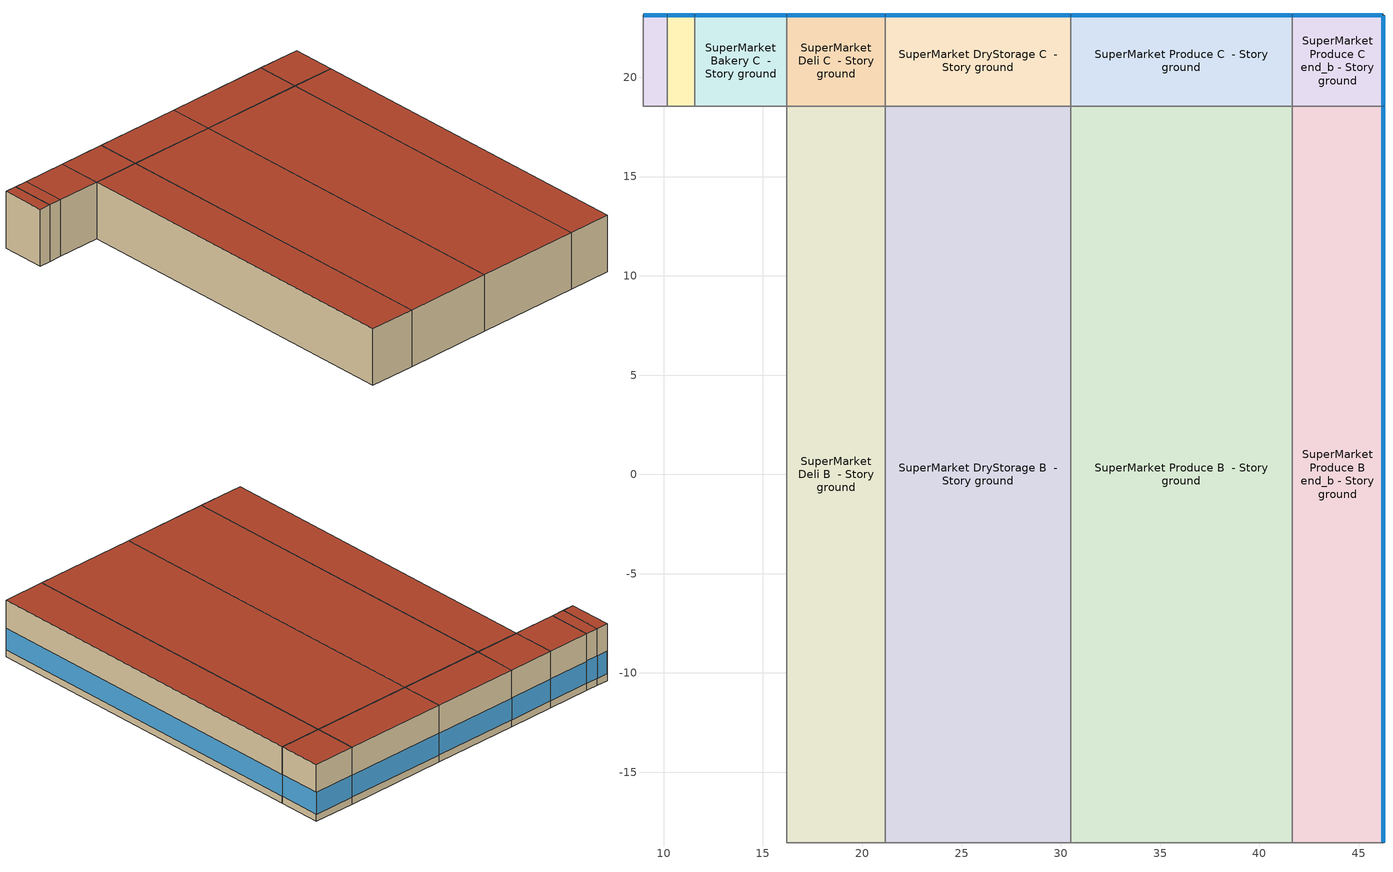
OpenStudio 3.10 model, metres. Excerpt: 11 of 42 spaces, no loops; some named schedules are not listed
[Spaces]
SuperMarket Elec/MechRoom C  - Story ground
 floor ground (Foundation F 1.26W/m*K Perim 1.23m Area 5.62m2): 8.96,18.54 8.96,23.11 10.19,23.11 10.19,18.54 z0
 wall outside (SuperMarket Elec/MechRoom C  - Story ground Wall 2 c tbd): 10.19,23.11 8.96,23.11 z0:6.1
 wall to SuperMarket Corridor C  - Story ground: 8.96,23.11 8.96,18.54 z0:6.1
 wall to SuperMarket Restroom C  - Story ground: 10.19,18.54 10.19,23.11 z0:6.1
 wall to SuperMarket Elec/MechRoom B  - Story ground: 8.96,18.54 10.19,18.54 z0:6.1
 window (Window U-0.91 SHGC 0.53): 10.16,23.11 8.98,23.11 z0.76:3.18
 roof outside (SuperMarket Elec/MechRoom C  - Story ground RoofCeiling 1 c tbd): 10.19,18.54 10.19,23.11 8.96,23.11 8.96,18.54 z6.1
SuperMarket Restroom C  - Story ground
 floor ground (Foundation F 1.26W/m*K Perim 1.39m Area 6.34m2): 10.19,18.54 10.19,23.11 11.57,23.11 11.57,18.54 z0
 wall outside (SuperMarket Restroom C  - Story ground Wall 2 c tbd): 11.57,23.11 10.19,23.11 z0:6.1
 wall to SuperMarket Bakery C  - Story ground: 11.57,18.54 11.57,23.11 z0:6.1
 wall to SuperMarket Restroom B  - Story ground: 10.19,18.54 11.57,18.54 z0:6.1
 window (Window U-0.91 SHGC 0.53): 11.55,23.11 10.21,23.11 z0.76:3.17
 roof outside (SuperMarket Restroom C  - Story ground RoofCeiling 1 c tbd): 11.57,18.54 11.57,23.11 10.19,23.11 10.19,18.54 z6.1
SuperMarket Bakery C  - Story ground
 floor ground (Foundation F 1.26W/m*K Perim 4.62m Area 21.13m2): 11.57,18.54 11.57,23.11 16.2,23.11 16.2,18.54 z0
 wall outside (SuperMarket Bakery C  - Story ground Wall 2 c tbd): 16.2,23.11 11.57,23.11 z0:6.1
 wall to SuperMarket Deli C  - Story ground: 16.2,18.54 16.2,23.11 z0:6.1
 wall to SuperMarket Bakery B  - Story ground: 11.57,18.54 16.2,18.54 z0:6.1
 window (Window U-0.91 SHGC 0.53): 16.17,23.11 11.6,23.11 z0.76:3.1
 roof outside (SuperMarket Bakery C  - Story ground RoofCeiling 1 c tbd): 16.2,18.54 16.2,23.11 11.57,23.11 11.57,18.54 z6.1
SuperMarket Deli B  - Story ground
 floor ground (Foundation F 1.26W/m*K Perim 0.0m Area 184.09m2): 16.2,-18.54 16.2,18.54 21.16,18.54 21.16,-18.54 z0
 wall to SuperMarket Bakery B  - Story ground: 16.2,18.54 16.2,-18.54 z0:6.1
 wall to SuperMarket Deli C  - Story ground: 21.16,18.54 16.2,18.54 z0:6.1
 wall to SuperMarket DryStorage B  - Story ground: 21.16,-18.54 21.16,18.54 z0:6.1
 wall to SuperMarket Deli A  - Story ground: 16.2,-18.54 21.16,-18.54 z0:6.1
 roof outside: 21.16,-18.54 21.16,18.54 16.2,18.54 16.2,-18.54 z6.1
SuperMarket Deli C  - Story ground
 floor ground (Foundation F 1.26W/m*K Perim 4.96m Area 22.7m2): 16.2,18.54 16.2,23.11 21.16,23.11 21.16,18.54 z0
 wall outside (SuperMarket Deli C  - Story ground Wall 2 c tbd): 21.16,23.11 16.2,23.11 z0:6.1
 wall to SuperMarket DryStorage C  - Story ground: 21.16,18.54 21.16,23.11 z0:6.1
 window (Window U-0.91 SHGC 0.53): 21.14,23.11 16.22,23.11 z0.76:3.1
 roof outside (SuperMarket Deli C  - Story ground RoofCeiling 1 c tbd): 21.16,18.54 21.16,23.11 16.2,23.11 16.2,18.54 z6.1
SuperMarket DryStorage B  - Story ground
 floor ground (Foundation F 1.26W/m*K Perim 0.0m Area 346.25m2): 21.16,-18.54 21.16,18.54 30.5,18.54 30.5,-18.54 z0
 wall to SuperMarket DryStorage C  - Story ground: 30.5,18.54 21.16,18.54 z0:6.1
 wall to SuperMarket Produce B  - Story ground: 30.5,-18.54 30.5,18.54 z0:6.1
 wall to SuperMarket DryStorage A  - Story ground: 21.16,-18.54 30.5,-18.54 z0:6.1
 roof outside: 30.5,-18.54 30.5,18.54 21.16,18.54 21.16,-18.54 z6.1
SuperMarket DryStorage C  - Story ground
 floor ground (Foundation F 1.26W/m*K Perim 9.34m Area 42.69m2): 21.16,18.54 21.16,23.11 30.5,23.11 30.5,18.54 z0
 wall outside (SuperMarket DryStorage C  - Story ground Wall 2 c tbd): 30.5,23.11 21.16,23.11 z0:6.1
 wall to SuperMarket Produce C  - Story ground: 30.5,18.54 30.5,23.11 z0:6.1
 window (Window U-0.91 SHGC 0.53): 30.47,23.11 21.19,23.11 z0.76:3.09
 roof outside (SuperMarket DryStorage C  - Story ground RoofCeiling 1 c tbd): 30.5,18.54 30.5,23.11 21.16,23.11 21.16,18.54 z6.1
SuperMarket Produce B  - Story ground
 floor ground (Foundation F 1.26W/m*K Perim 0.0m Area 413.6m2): 30.5,-18.54 30.5,18.54 41.65,18.54 41.65,-18.54 z0
 wall to SuperMarket Produce C  - Story ground: 41.65,18.54 30.5,18.54 z0:6.1
 wall to SuperMarket Produce B end_b - Story ground: 41.65,-18.54 41.65,18.54 z0:6.1
 wall to SuperMarket Produce A  - Story ground: 30.5,-18.54 41.65,-18.54 z0:6.1
 roof outside: 41.65,-18.54 41.65,18.54 30.5,18.54 30.5,-18.54 z6.1
SuperMarket Produce C  - Story ground
 floor ground (Foundation F 1.26W/m*K Perim 11.15m Area 51.0m2): 30.5,18.54 30.5,23.11 41.65,23.11 41.65,18.54 z0
 wall outside (SuperMarket Produce C  - Story ground Wall 2 c tbd): 41.65,23.11 30.5,23.11 z0:6.1
 wall to SuperMarket Produce C end_b - Story ground: 41.65,18.54 41.65,23.11 z0:6.1
 window (Window U-0.91 SHGC 0.53): 41.63,23.11 30.52,23.11 z0.76:3.09
 roof outside (SuperMarket Produce C  - Story ground RoofCeiling 1 c tbd): 41.65,18.54 41.65,23.11 30.5,23.11 30.5,18.54 z6.1
SuperMarket Produce B end_b - Story ground
 floor ground (Foundation F 1.26W/m*K Perim 37.08m Area 169.54m2): 41.65,-18.54 41.65,18.54 46.23,18.54 46.23,-18.54 z0
 wall outside (SuperMarket Produce B end_b - Story ground Wall 4 c tbd): 46.23,-18.54 46.23,18.54 z0:6.1
 wall to SuperMarket Produce C end_b - Story ground: 46.23,18.54 41.65,18.54 z0:6.1
 wall to SuperMarket Produce A end_b - Story ground: 41.65,-18.54 46.23,-18.54 z0:6.1
 window (Window U-0.91 SHGC 0.53): 46.23,-18.52 46.23,18.52 z0.76:3.08
 roof outside (SuperMarket Produce B end_b - Story ground RoofCeiling 1 c tbd): 46.23,-18.54 46.23,18.54 41.65,18.54 41.65,-18.54 z6.1
SuperMarket Produce C end_b - Story ground
 floor ground (Foundation F 1.26W/m*K Perim 9.14m Area 20.9m2): 41.65,18.54 41.65,23.11 46.23,23.11 46.23,18.54 z0
 wall outside (SuperMarket Produce C end_b - Story ground Wall 2 c tbd): 46.23,23.11 41.65,23.11 z0:6.1
 wall outside (SuperMarket Produce C end_b - Story ground Wall 4 c tbd): 46.23,18.54 46.23,23.11 z0:6.1
 window (Window U-0.91 SHGC 0.53): 46.2,23.11 41.68,23.11 / 46.23,18.57 46.23,23.09 z0.76:3.1
 roof outside (SuperMarket Produce C end_b - Story ground RoofCeiling 1 c tbd): 46.23,18.54 46.23,23.11 41.65,23.11 41.65,18.54 z6.1
[Building]
ComStock DOE Ref Pre-1980|SuperMarket: North Axis {deg}=45; Default Construction Set=ComStock DOE Ref Pre-1980 - SpMarket - ASHRAE 169-2013-6A; Default Schedule Set=Building Default Schedule Set; Standards Building Type=SuperMarket
[Site]
Binghamton Broome C_NY_USA: Latitude {deg}=42.21; Longitude {deg}=-75.98; Time Zone {hr}=-5; Elevation {m}=499
[Site:WaterMainsTemperature]
Calculation Method=Correlation; Annual Average Outdoor Air Temperature {C}=8.00583; Maximum Difference In Monthly Average Outdoor Air Temperatures {deltaC}=26.96
[SizingPeriod:DesignDay] Barometric Pressure {Pa}=95472; Rain Indicator=No; Snow Indicator=No; Day of Month=21; Daylight Saving Time Indicator=No; Humidity Condition Type=Wetbulb; Dry-Bulb Temperature Range Modifier Type=DefaultMultipliers
Name | Maximum Dry-Bulb Temperature {C} | Daily Dry-Bulb Temperature Range {deltaC} | Wind Speed {m/s} | Wind Direction {deg} | Month | Day Type | Wetbulb or DewPoint at Maximum Dry-Bulb {C} | Solar Model Indicator | ASHRAE Clear Sky Optical Depth for Beam Irradiance | ASHRAE Clear Sky Optical Depth for Diffuse Irradiance | Sky Clearness
Binghamton Broome C Ann Clg .4% Condns DB=>MWB 1 | 29.7 | 9.5 | 4.5 | 240 | 7 | SummerDesignDay | 21.1 | ASHRAETau | 0.416 | 2.168
Binghamton Broome C Ann Clg .4% Condns WB=>MDB 1 | 27.1 | 9.5 | 4.5 | 240 | 7 | SummerDesignDay | 22.6 | ASHRAETau | 0.416 | 2.168
Binghamton Broome C Ann Htg 99.6% Condns DB 1 | -17.9 | 0 | 4.4 | 330 | 1 | WinterDesignDay | -17.9 | ASHRAEClearSky |  |  | 0
Binghamton Broome C August .4% Condns DB=>MCWB 1 | 31.4 | 9.4 | 4.5 | 240 | 8 | SummerDesignDay | 21.7 | ASHRAETau | 0.403 | 2.234
[ClimateZones]
Climate Zone Institution Name 1=ASHRAE; Climate Zone Document Name 1=ANSI/ASHRAE Standard 169; Climate Zone Document Year 1=2006; Climate Zone Value 1=ASHRAE 169-2013-6A
[Site:GroundTemperature:FCfactorMethod]
January Ground Temperature {C}=8.84; February Ground Temperature {C}=0.44; March Ground Temperature {C}=-1.2; April Ground Temperature {C}=-5.8; May Ground Temperature {C}=-0.7; June Ground Temperature {C}=-1.89; July Ground Temperature {C}=3.43; August Ground Temperature {C}=16.25; September Ground Temperature {C}=17.81; October Ground Temperature {C}=21.16; November Ground Temperature {C}=20.73; December Ground Temperature {C}=17
[Construction:FfactorGroundFloor] F-Factor {W/m-K}=1.26344
Name | Area {m2} | PerimeterExposed {m}
Foundation F 1.26W/m*K Perim 9.14m Area 20.9m2 | 20.9032 | 9.144
Foundation F 1.26W/m*K Perim 37.08m Area 169.54m2 | 169.535 | 37.0812
Foundation F 1.26W/m*K Perim 11.15m Area 51.0m2 | 50.9952 | 11.1538
Foundation F 1.26W/m*K Perim 9.34m Area 42.69m2 | 42.691 | 9.33749
Foundation F 1.26W/m*K Perim 0.0m Area 184.09m2 | 184.093 | 0
Foundation F 1.26W/m*K Perim 4.96m Area 22.7m2 | 22.6981 | 4.96459
Foundation F 1.26W/m*K Perim 4.62m Area 21.13m2 | 21.1342 | 4.62252
Foundation F 1.26W/m*K Perim 1.39m Area 6.34m2 | 6.34025 | 1.38676
Foundation F 1.26W/m*K Perim 0.0m Area 413.6m2 | 413.597 | 0
Foundation F 1.26W/m*K Perim 0.0m Area 346.25m2 | 346.245 | 0
Foundation F 1.26W/m*K Perim 1.23m Area 5.62m2 | 5.62169 | 1.22959
[DefaultConstructionSet]
ComStock DOE Ref Pre-1980 - SpMarket - ASHRAE 169-2013-6A: Default Exterior Surface Constructions=Default Surface Constructions 1; Default Interior Surface Constructions=Default Surface Constructions 2; Default Ground Contact Surface Constructions=Default Surface Constructions 3; Default Exterior SubSurface Constructions=Default Sub Surface Constructions 1; Default Interior SubSurface Constructions=Default Sub Surface Constructions 2; Interior Partition Construction=Typical Interior Partition
[DefaultSurfaceConstructions]
Name | Floor Construction | Wall Construction | Roof Ceiling Construction
Default Surface Constructions 1 | Typical Insulated Exterior Mass Floor | Typical Insulated Steel Framed Exterior Wall R-6.9 | Typical IEAD Roof R-16.67
Default Surface Constructions 2 | Typical Interior Floor | Typical Interior Wall | Typical Interior Ceiling
Default Surface Constructions 3 | Typical Insulated Carpeted 6in Slab Floor | Typical Insulated Basement Mass Wall
[Construction]
Typical Insulated Exterior Mass Floor: 4 in. Normalweight Concrete Floor, Typical Carpet Pad
Typical IEAD Roof R-16.67: Roof Membrane, Typical Insulation R-15.55, Metal Roof Surface
Typical Interior Floor: 100mm Normalweight concrete floor, CP02 CARPET PAD
Typical Interior Wall: G01 13mm gypsum board, G01 13mm gypsum board
Typical Interior Ceiling: CP02 CARPET PAD, 100mm Normalweight concrete floor
Typical Insulated Carpeted 6in Slab Floor: 6 in. Normalweight Concrete Floor, Typical Carpet Pad
Typical Insulated Basement Mass Wall: 8 in. Concrete Block Basement Wall
U 0.62 SHGC 0.41 Simple Glazing: U 0.62 SHGC 0.41 Simple Glazing
Typical Insulated Metal Door: F08 Metal surface, Typical Insulation R-4.72
U 0.88 SHGC 0.16 Sgl Ref-A-L Clr 6mm: REF A CLEAR LO 6MM
Typical Overhead Door: Typical Insulation R-4.72
Typical Interior Window: Clear 3mm
Typical Interior Door; Typical Interior Partition: G05 25mm wood
Typical Insulated Steel Framed Exterior Wall R-6.9: 25mm Stucco, 5/8 in. Gypsum Board, Typical Insulation R-4.72, 5/8 in. Gypsum Board
InteriorFurnishings: Std Wood 6inch
Window U-0.91 SHGC 0.53: Simple Glazing Single - No LowE - Tinted/Reflective - Wood
SuperMarket Bakery C  - Story ground RoofCeiling 1 c tbd: Roof Membrane, SuperMarket Bakery C  - Story ground RoofCeiling 1 m tbd, Metal Roof Surface
SuperMarket Bakery C  - Story ground Wall 2 c tbd: 25mm Stucco, 5/8 in. Gypsum Board, SuperMarket Bakery C  - Story ground Wall 2 m tbd, 5/8 in. Gypsum Board
SuperMarket Deli C  - Story ground RoofCeiling 1 c tbd: Roof Membrane, SuperMarket Deli C  - Story ground RoofCeiling 1 m tbd, Metal Roof Surface
SuperMarket Deli C  - Story ground Wall 2 c tbd: 25mm Stucco, 5/8 in. Gypsum Board, SuperMarket Deli C  - Story ground Wall 2 m tbd, 5/8 in. Gypsum Board
SuperMarket DryStorage C  - Story ground RoofCeiling 1 c tbd: Roof Membrane, SuperMarket DryStorage C  - Story ground RoofCeiling 1 m tbd, Metal Roof Surface
SuperMarket DryStorage C  - Story ground Wall 2 c tbd: 25mm Stucco, 5/8 in. Gypsum Board, SuperMarket DryStorage C  - Story ground Wall 2 m tbd, 5/8 in. Gypsum Board
SuperMarket Elec/MechRoom C  - Story ground RoofCeiling 1 c tbd: Roof Membrane, SuperMarket Elec/MechRoom C  - Story ground RoofCeiling 1 m tbd, Metal Roof Surface
SuperMarket Elec/MechRoom C  - Story ground Wall 2 c tbd: 25mm Stucco, 5/8 in. Gypsum Board, SuperMarket Elec/MechRoom C  - Story ground Wall 2 m tbd, 5/8 in. Gypsum Board
SuperMarket Produce B end_b - Story ground RoofCeiling 1 c tbd: Roof Membrane, SuperMarket Produce B end_b - Story ground RoofCeiling 1 m tbd, Metal Roof Surface
SuperMarket Produce B end_b - Story ground Wall 4 c tbd: 25mm Stucco, 5/8 in. Gypsum Board, SuperMarket Produce B end_b - Story ground Wall 4 m tbd, 5/8 in. Gypsum Board
SuperMarket Produce C  - Story ground RoofCeiling 1 c tbd: Roof Membrane, SuperMarket Produce C  - Story ground RoofCeiling 1 m tbd, Metal Roof Surface
SuperMarket Produce C  - Story ground Wall 2 c tbd: 25mm Stucco, 5/8 in. Gypsum Board, SuperMarket Produce C  - Story ground Wall 2 m tbd, 5/8 in. Gypsum Board
SuperMarket Produce C end_b - Story ground RoofCeiling 1 c tbd: Roof Membrane, SuperMarket Produce C end_b - Story ground RoofCeiling 1 m tbd, Metal Roof Surface
SuperMarket Produce C end_b - Story ground Wall 2 c tbd: 25mm Stucco, 5/8 in. Gypsum Board, SuperMarket Produce C end_b - Story ground Wall 2 m tbd, 5/8 in. Gypsum Board
SuperMarket Produce C end_b - Story ground Wall 4 c tbd: 25mm Stucco, 5/8 in. Gypsum Board, SuperMarket Produce C end_b - Story ground Wall 4 m tbd, 5/8 in. Gypsum Board
SuperMarket Restroom C  - Story ground RoofCeiling 1 c tbd: Roof Membrane, SuperMarket Restroom C  - Story ground RoofCeiling 1 m tbd, Metal Roof Surface
SuperMarket Restroom C  - Story ground Wall 2 c tbd: 25mm Stucco, 5/8 in. Gypsum Board, SuperMarket Restroom C  - Story ground Wall 2 m tbd, 5/8 in. Gypsum Board
[Material] Thermal Absorptance=0.9
Name | Roughness | Thickness {m} | Conductivity {W/m-K} | Density {kg/m3} | Specific Heat {J/kg-K} | Solar Absorptance | Visible Absorptance
4 in. Normalweight Concrete Floor | MediumRough | 0.1016 | 2.31 | 2322 | 832 | 0.7 | 0.7
Roof Membrane | VeryRough | 0.0095 | 0.16 | 1121.29 | 1460 | 0.7 | 0.7
Metal Roof Surface; F08 Metal surface | Smooth | 0.0008 | 45.28 | 7824 | 500 | 0.7 | 0.7
100mm Normalweight concrete floor | MediumRough | 0.1016 | 2.31045 | 2322 | 832.557 | 0.7 | 0.7
G01 13mm gypsum board | Smooth | 0.0127 | 0.160031 | 800.001 | 1090.73 | 0.7 | 0.5
6 in. Normalweight Concrete Floor | MediumRough | 0.1524 | 2.31 | 2322 | 832 | 0.7 | 0.7
8 in. Concrete Block Basement Wall | MediumRough | 0.2032 | 1.326 | 1842 | 912 | 0.7 | 0.7
G05 25mm wood | MediumSmooth | 0.0254 | 0.15 | 608 | 1630 | 0.5 | 0.5
25mm Stucco | Smooth | 0.0254 | 0.72 | 1856 | 840 | 0.7 | 0.7
5/8 in. Gypsum Board | MediumSmooth | 0.0159 | 0.16 | 800 | 1090 | 0.7 | 0.7
Std Wood 6inch | MediumSmooth | 0.15 | 0.12 | 540 | 1210 | 0.7 | 0.7
[Material:NoMass] Roughness=Smooth; Thermal Absorptance=0.9; Solar Absorptance=0.7
Name | Thermal Resistance {m2-K/W} | Visible Absorptance
Typical Carpet Pad; CP02 CARPET PAD | 0.21648 | 0.8
Typical Insulation R-15.55 | 2.73841 | 0.7
Typical Insulation R-4.72 | 0.830832 | 0.7
SuperMarket Bakery C  - Story ground RoofCeiling 1 m tbd; SuperMarket Deli C  - Story ground RoofCeiling 1 m tbd; SuperMarket DryStorage C  - Story ground RoofCeiling 1 m tbd; SuperMarket Elec/MechRoom C  - Story ground RoofCeiling 1 m tbd; SuperMarket Produce B end_b - Story ground RoofCeiling 1 m tbd; SuperMarket Produce C  - Story ground RoofCeiling 1 m tbd; SuperMarket Restroom C  - Story ground RoofCeiling 1 m tbd | 2.22677 | 0.7
SuperMarket Bakery C  - Story ground Wall 2 m tbd | 0.611956 | 0.7
SuperMarket Deli C  - Story ground Wall 2 m tbd | 0.615429 | 0.7
SuperMarket DryStorage C  - Story ground Wall 2 m tbd | 0.638227 | 0.7
SuperMarket Elec/MechRoom C  - Story ground Wall 2 m tbd | 0.496096 | 0.7
SuperMarket Produce B end_b - Story ground Wall 4 m tbd | 0.658767 | 0.7
SuperMarket Produce C  - Story ground Wall 2 m tbd | 0.642602 | 0.7
SuperMarket Produce C end_b - Story ground RoofCeiling 1 m tbd | 1.87623 | 0.7
SuperMarket Produce C end_b - Story ground Wall 2 m tbd; SuperMarket Produce C end_b - Story ground Wall 4 m tbd | 0.611401 | 0.7
SuperMarket Restroom C  - Story ground Wall 2 m tbd | 0.511454 | 0.7
[DefaultSubSurfaceConstructions]
Name | Fixed Window Construction | Operable Window Construction | Door Construction | Glass Door Construction | Overhead Door Construction | Tubular Daylight Dome Construction | Tubular Daylight Diffuser Construction
Default Sub Surface Constructions 1 | U 0.62 SHGC 0.41 Simple Glazing | U 0.62 SHGC 0.41 Simple Glazing | Typical Insulated Metal Door | U 0.88 SHGC 0.16 Sgl Ref-A-L Clr 6mm | Typical Overhead Door | Typical Interior Window | Typical Interior Window
Default Sub Surface Constructions 2 | Typical Interior Window | Typical Interior Window | Typical Interior Door
[WindowMaterial:SimpleGlazingSystem]
Name | U-Factor {W/m2-K} | Solar Heat Gain Coefficient | Visible Transmittance
U 0.62 SHGC 0.41 Simple Glazing | 3.52052 | 0.41 | 0.81
Simple Glazing Single - No LowE - Tinted/Reflective - Wood | 5.16722 | 0.525 | 0.436
[WindowMaterial:Glazing] Optical Data Type=SpectralAverage; Infrared Transmittance at Normal Incidence=0; Front Side Infrared Hemispherical Emissivity=0.84; Conductivity {W/m-K}=0.9; Dirt Correction Factor for Solar and Visible Transmittance=1; Solar Diffusing=No
Name | Thickness {m} | Solar Transmittance at Normal Incidence | Front Side Solar Reflectance at Normal Incidence | Back Side Solar Reflectance at Normal Incidence | Visible Transmittance at Normal Incidence | Front Side Visible Reflectance at Normal Incidence | Back Side Visible Reflectance at Normal Incidence | Back Side Infrared Hemispherical Emissivity
REF A CLEAR LO 6MM | 0.006 | 0.066 | 0.341 | 0.493 | 0.08 | 0.41 | 0.37 | 0.4
Clear 3mm | 0.003 | 0.837 | 0.075 | 0.075 | 0.898 | 0.081 | 0.081 | 0.84
[SpaceType] Standards Building Type=SuperMarket
Name | Default Schedule Set | Design Specification Outdoor Air Object | Standards Space Type
SuperMarket Elec/MechRoom - ComStock DOE Ref Pre-1980 | SuperMarket Elec/MechRoom Schedule Set | SuperMarket Elec/MechRoom Ventilation | Elec/MechRoom
SuperMarket Restroom - ComStock DOE Ref Pre-1980 | SuperMarket Restroom Schedule Set | SuperMarket Restroom Ventilation | Restroom
SuperMarket Bakery - ComStock DOE Ref Pre-1980 | SuperMarket Bakery Schedule Set | SuperMarket Bakery Ventilation | Bakery
SuperMarket Deli - ComStock DOE Ref Pre-1980 | SuperMarket Deli Schedule Set | SuperMarket Deli Ventilation | Deli
SuperMarket DryStorage - ComStock DOE Ref Pre-1980 | SuperMarket DryStorage Schedule Set | SuperMarket DryStorage Ventilation | DryStorage
SuperMarket Produce - ComStock DOE Ref Pre-1980 | SuperMarket Produce Schedule Set | SuperMarket Produce Ventilation | Produce
[BuildingStory]
Story ground: Nominal Z Coordinate {m}=0; Nominal Floor to Floor Height {m}=6.096
[Space] Building Story=Story ground
Name | Space Type | Thermal Zone
SuperMarket Elec/MechRoom C  - Story ground | SuperMarket Elec/MechRoom - ComStock DOE Ref Pre-1980 | Zone SuperMarket Elec/MechRoom C  - Story ground
SuperMarket Restroom C  - Story ground | SuperMarket Restroom - ComStock DOE Ref Pre-1980 | Zone SuperMarket Restroom C  - Story ground
SuperMarket Bakery C  - Story ground | SuperMarket Bakery - ComStock DOE Ref Pre-1980 | Zone SuperMarket Bakery C  - Story ground
SuperMarket Deli B  - Story ground | SuperMarket Deli - ComStock DOE Ref Pre-1980 | Zone SuperMarket Deli B  - Story ground
SuperMarket Deli C  - Story ground | SuperMarket Deli - ComStock DOE Ref Pre-1980 | Zone SuperMarket Deli C  - Story ground
SuperMarket DryStorage B  - Story ground | SuperMarket DryStorage - ComStock DOE Ref Pre-1980 | Zone SuperMarket DryStorage B  - Story ground
SuperMarket DryStorage C  - Story ground | SuperMarket DryStorage - ComStock DOE Ref Pre-1980 | Zone SuperMarket DryStorage C  - Story ground
SuperMarket Produce B  - Story ground | SuperMarket Produce - ComStock DOE Ref Pre-1980 | Zone SuperMarket Produce B  - Story ground
SuperMarket Produce C  - Story ground | SuperMarket Produce - ComStock DOE Ref Pre-1980 | Zone SuperMarket Produce C  - Story ground
SuperMarket Produce B end_b - Story ground | SuperMarket Produce - ComStock DOE Ref Pre-1980 | Zone SuperMarket Produce B end_b - Story ground
SuperMarket Produce C end_b - Story ground | SuperMarket Produce - ComStock DOE Ref Pre-1980 | Zone SuperMarket Produce C end_b - Story ground
[ThermalZone] Multiplier=1; Use Ideal Air Loads=No
Name | Thermostat
Zone SuperMarket Elec/MechRoom C  - Story ground | SuperMarket Elec/MechRoom - ComStock DOE Ref Pre-1980 Thermostat 2
Zone SuperMarket Restroom C  - Story ground | SuperMarket Restroom - ComStock DOE Ref Pre-1980 Thermostat 2
Zone SuperMarket Bakery C  - Story ground | SuperMarket Bakery - ComStock DOE Ref Pre-1980 Thermostat 2
Zone SuperMarket Deli B  - Story ground | SuperMarket Deli - ComStock DOE Ref Pre-1980 Thermostat 1
Zone SuperMarket Deli C  - Story ground | SuperMarket Deli - ComStock DOE Ref Pre-1980 Thermostat 2
Zone SuperMarket DryStorage B  - Story ground | SuperMarket DryStorage - ComStock DOE Ref Pre-1980 Thermostat 1
Zone SuperMarket DryStorage C  - Story ground | SuperMarket DryStorage - ComStock DOE Ref Pre-1980 Thermostat 2
Zone SuperMarket Produce B  - Story ground | SuperMarket Produce - ComStock DOE Ref Pre-1980 Thermostat 2
Zone SuperMarket Produce C  - Story ground | SuperMarket Produce - ComStock DOE Ref Pre-1980 Thermostat 4
Zone SuperMarket Produce B end_b - Story ground | SuperMarket Produce - ComStock DOE Ref Pre-1980 Thermostat 3
Zone SuperMarket Produce C end_b - Story ground | SuperMarket Produce - ComStock DOE Ref Pre-1980 Thermostat 5
[People:Definition] Number of People Calculation Method=People/Area; Fraction Radiant=0.3
Name | People per Space Floor Area {person/m2}
SuperMarket Bakery People Definition; SuperMarket Deli People Definition; SuperMarket Produce People Definition; SuperMarket Restroom People Definition | 0.0861113
SuperMarket DryStorage People Definition | 0.0359515
[People] Work Efficiency Schedule=Work Efficiency Schedule; Clothing Insulation Schedule=Clothing Schedule; Air Velocity Schedule=Air Velocity Schedule; Multiplier=1
Name | People Definition | Space or SpaceType
SuperMarket Bakery People | SuperMarket Bakery People Definition | SuperMarket Bakery - ComStock DOE Ref Pre-1980
SuperMarket Deli People | SuperMarket Deli People Definition | SuperMarket Deli - ComStock DOE Ref Pre-1980
SuperMarket DryStorage People | SuperMarket DryStorage People Definition | SuperMarket DryStorage - ComStock DOE Ref Pre-1980
SuperMarket Produce People | SuperMarket Produce People Definition | SuperMarket Produce - ComStock DOE Ref Pre-1980
SuperMarket Restroom People | SuperMarket Restroom People Definition | SuperMarket Restroom - ComStock DOE Ref Pre-1980
[Lights:Definition] Design Level Calculation Method=Watts/Area; Fraction Visible=0.2; Return Air Fraction=0
Name | Watts per Space Floor Area {W/m2} | Fraction Radiant
SuperMarket Produce - ComStock DOE Ref Pre-1980 General Lights Definition; SuperMarket Bakery - ComStock DOE Ref Pre-1980 General Lights Definition; SuperMarket Deli - ComStock DOE Ref Pre-1980 General Lights Definition | 5.73211 | 0.31
SuperMarket Produce - ComStock DOE Ref Pre-1980 Task Lights Definition; SuperMarket Bakery - ComStock DOE Ref Pre-1980 Task Lights Definition; SuperMarket Deli - ComStock DOE Ref Pre-1980 Task Lights Definition | 3.42471 | 0.125
SuperMarket Restroom - ComStock DOE Ref Pre-1980 General Lights Definition | 3.33071 | 0.31
SuperMarket Restroom - ComStock DOE Ref Pre-1980 Wall Wash Lights Definition | 2.07725 | 0.125
SuperMarket DryStorage - ComStock DOE Ref Pre-1980 General Lights Definition | 2.06273 | 0.31
SuperMarket Elec/MechRoom - ComStock DOE Ref Pre-1980 General Lights Definition | 3.92888 | 0.31
SuperMarket Elec/MechRoom - ComStock DOE Ref Pre-1980 Task Lights Definition | 3.02684 | 0.125
[ElectricEquipment:Definition] Design Level Calculation Method=Watts/Area; Fraction Latent=0; Fraction Radiant=0.5; Fraction Lost=0
Name | Watts per Space Floor Area {W/m2}
SuperMarket Bakery Elec Equip Definition; SuperMarket Deli Elec Equip Definition | 78.5922
SuperMarket DryStorage Elec Equip Definition | 11.7888
SuperMarket Produce Elec Equip Definition | 0.785922
[ElectricEquipment] Schedule=SuperMarket BLDG_EQUIP_EndUseData BPR Adjusted
Name | Electric Equipment Definition | Space or SpaceType
SuperMarket Bakery Elec Equip | SuperMarket Bakery Elec Equip Definition | SuperMarket Bakery - ComStock DOE Ref Pre-1980
SuperMarket Deli Elec Equip | SuperMarket Deli Elec Equip Definition | SuperMarket Deli - ComStock DOE Ref Pre-1980
SuperMarket DryStorage Elec Equip | SuperMarket DryStorage Elec Equip Definition | SuperMarket DryStorage - ComStock DOE Ref Pre-1980
SuperMarket Produce Elec Equip | SuperMarket Produce Elec Equip Definition | SuperMarket Produce - ComStock DOE Ref Pre-1980
[GasEquipment:Definition] Design Level Calculation Method=Watts/Area; Watts per Space Floor Area {W/m2}=26.9087; Fraction Latent=0.1; Fraction Radiant=0.2; Fraction Lost=0.7
SuperMarket Bakery Gas Equip Definition; SuperMarket Deli Gas Equip Definition
[GasEquipment]
Name | Gas Equipment Definition | Space or SpaceType
SuperMarket Bakery Gas Equip | SuperMarket Bakery Gas Equip Definition | SuperMarket Bakery - ComStock DOE Ref Pre-1980
SuperMarket Deli Gas Equip | SuperMarket Deli Gas Equip Definition | SuperMarket Deli - ComStock DOE Ref Pre-1980
[DesignSpecification:OutdoorAir]
Name | Outdoor Air Method | Outdoor Air Flow per Floor Area {m3/s-m2} | Outdoor Air Flow per Person {m3/s-person} | Outdoor Air Flow Air Changes per Hour {1/hr}
SuperMarket Bakery Ventilation; SuperMarket Deli Ventilation | Sum | 0.0023876
SuperMarket DryStorage Ventilation | Sum | 0.000762
SuperMarket Elec/MechRoom Ventilation |  | 0 | 0 | 0
SuperMarket Produce Ventilation | Sum | 0.001524
SuperMarket Restroom Ventilation | Sum | 0.0052832
[DefaultScheduleSet]
Name | Number of People Schedule | People Activity Level Schedule | Lighting Schedule | Electric Equipment Schedule | Gas Equipment Schedule | Hours of Operation Schedule
SuperMarket Bakery Schedule Set; SuperMarket Deli Schedule Set | SuperMarket Bldg Occ | SuperMarket Activity | SuperMarket Bldg Light | SuperMarket BLDG_EQUIP_EndUseData | SuperMarket Gas Equip New
SuperMarket DryStorage Schedule Set; SuperMarket Elec/MechRoom Schedule Set; SuperMarket Produce Schedule Set; SuperMarket Restroom Schedule Set | SuperMarket Bldg Occ | SuperMarket Activity | SuperMarket Bldg Light | SuperMarket BLDG_EQUIP_EndUseData
Building Default Schedule Set |  |  |  |  |  | Building Hours of Operation NonResidential
[Exterior:Lights:Definition]
Name | Design Level {W}
Parking Areas and Drives 0.04 W/ft^2 Def (W/ft^2) | 0.041
Building Facades 0.15 W/ft^2 Def (W/ft^2) | 0.15
Main Entries 30.0 W/ft Def (W/ft) | 30
Other Doors 20.0 W/ft Def (W/ft) | 20
[Exterior:Lights] Control Option=AstronomicalClock
Name | Exterior Lights Definition | Schedule | Multiplier
Parking Areas and Drives 0.04 W/ft^2 | Parking Areas and Drives 0.04 W/ft^2 Def (W/ft^2) | Always On Discrete | 65208.3
Building Facades 0.15 W/ft^2 | Building Facades 0.15 W/ft^2 Def (W/ft^2) | Schedule Ruleset 1 | 18198.9
Main Entries 30.0 W/ft | Main Entries 30.0 W/ft Def (W/ft) | Always On Discrete | 36.8
Other Doors 20.0 W/ft | Other Doors 20.0 W/ft Def (W/ft) | Always On Discrete | 53.912
[ThermostatSetpoint:DualSetpoint]
Name | Heating Setpoint Temperature Schedule | Cooling Setpoint Temperature Schedule
SuperMarket Bakery - ComStock DOE Ref Pre-1980 Thermostat 2; SuperMarket Deli - ComStock DOE Ref Pre-1980 Thermostat 1; SuperMarket Deli - ComStock DOE Ref Pre-1980 Thermostat 2; SuperMarket DryStorage - ComStock DOE Ref Pre-1980 Thermostat 1; SuperMarket DryStorage - ComStock DOE Ref Pre-1980 Thermostat 2; SuperMarket Produce - ComStock DOE Ref Pre-1980 Thermostat 2; SuperMarket Produce - ComStock DOE Ref Pre-1980 Thermostat 3; SuperMarket Produce - ComStock DOE Ref Pre-1980 Thermostat 4; SuperMarket Produce - ComStock DOE Ref Pre-1980 Thermostat 5; SuperMarket Restroom - ComStock DOE Ref Pre-1980 Thermostat 2 | SuperMarket HtgSetp_Enduse | SuperMarket ClgSetp_Enduse
SuperMarket Elec/MechRoom - ComStock DOE Ref Pre-1980 Thermostat 2 | SuperMarket HtgSetp | SuperMarket ClgSetp
[InternalMass:Definition]
Internal Mass Definition 1: Construction=InteriorFurnishings; Design Level Calculation Method=SurfaceArea/Area; Surface Area per Space Floor Area=2
[InternalMass] Internal Mass Definition=Internal Mass Definition 1; Multiplier=1
Name | Space or SpaceType
SuperMarket Produce C end_b - Story ground Mass | SuperMarket Produce C end_b - Story ground
SuperMarket Produce B end_b - Story ground Mass | SuperMarket Produce B end_b - Story ground
SuperMarket Deli B  - Story ground Mass | SuperMarket Deli B  - Story ground
SuperMarket DryStorage C  - Story ground Mass | SuperMarket DryStorage C  - Story ground
SuperMarket Bakery C  - Story ground Mass | SuperMarket Bakery C  - Story ground
SuperMarket Restroom C  - Story ground Mass | SuperMarket Restroom C  - Story ground
SuperMarket Produce B  - Story ground Mass | SuperMarket Produce B  - Story ground
SuperMarket DryStorage B  - Story ground Mass | SuperMarket DryStorage B  - Story ground
SuperMarket Produce C  - Story ground Mass | SuperMarket Produce C  - Story ground
SuperMarket Deli C  - Story ground Mass | SuperMarket Deli C  - Story ground
SuperMarket Elec/MechRoom C  - Story ground Mass | SuperMarket Elec/MechRoom C  - Story ground
[Lights] Schedule=SuperMarket Bldg Light BPR Adjusted; Fraction Replaceable=1
Name | Lights Definition | Space or SpaceType
SuperMarket Produce - ComStock DOE Ref Pre-1980 General Lighting | SuperMarket Produce - ComStock DOE Ref Pre-1980 General Lights Definition | SuperMarket Produce - ComStock DOE Ref Pre-1980
SuperMarket Produce - ComStock DOE Ref Pre-1980 Task Lighting | SuperMarket Produce - ComStock DOE Ref Pre-1980 Task Lights Definition | SuperMarket Produce - ComStock DOE Ref Pre-1980
SuperMarket Bakery - ComStock DOE Ref Pre-1980 General Lighting | SuperMarket Bakery - ComStock DOE Ref Pre-1980 General Lights Definition | SuperMarket Bakery - ComStock DOE Ref Pre-1980
SuperMarket Bakery - ComStock DOE Ref Pre-1980 Task Lighting | SuperMarket Bakery - ComStock DOE Ref Pre-1980 Task Lights Definition | SuperMarket Bakery - ComStock DOE Ref Pre-1980
SuperMarket Restroom - ComStock DOE Ref Pre-1980 General Lighting | SuperMarket Restroom - ComStock DOE Ref Pre-1980 General Lights Definition | SuperMarket Restroom - ComStock DOE Ref Pre-1980
SuperMarket Restroom - ComStock DOE Ref Pre-1980 Wall Wash Lighting | SuperMarket Restroom - ComStock DOE Ref Pre-1980 Wall Wash Lights Definition | SuperMarket Restroom - ComStock DOE Ref Pre-1980
SuperMarket DryStorage - ComStock DOE Ref Pre-1980 General Lighting | SuperMarket DryStorage - ComStock DOE Ref Pre-1980 General Lights Definition | SuperMarket DryStorage - ComStock DOE Ref Pre-1980
SuperMarket Elec/MechRoom - ComStock DOE Ref Pre-1980 General Lighting | SuperMarket Elec/MechRoom - ComStock DOE Ref Pre-1980 General Lights Definition | SuperMarket Elec/MechRoom - ComStock DOE Ref Pre-1980
SuperMarket Elec/MechRoom - ComStock DOE Ref Pre-1980 Task Lighting | SuperMarket Elec/MechRoom - ComStock DOE Ref Pre-1980 Task Lights Definition | SuperMarket Elec/MechRoom - ComStock DOE Ref Pre-1980
SuperMarket Deli - ComStock DOE Ref Pre-1980 General Lighting | SuperMarket Deli - ComStock DOE Ref Pre-1980 General Lights Definition | SuperMarket Deli - ComStock DOE Ref Pre-1980
SuperMarket Deli - ComStock DOE Ref Pre-1980 Task Lighting | SuperMarket Deli - ComStock DOE Ref Pre-1980 Task Lights Definition | SuperMarket Deli - ComStock DOE Ref Pre-1980
[SpaceInfiltration:DesignFlowRate] Design Flow Rate Calculation Method=Flow/ExteriorArea; Flow per Exterior Surface Area {m3/s-m2}=0.00165313; Velocity Term Coefficient=0; Density Basis=Outdoor
Name | Space or SpaceType | Schedule | Constant Term Coefficient | Temperature Term Coefficient | Velocity Squared Term Coefficient
SuperMarket Produce C end_b - Story ground HVAC On Infiltration | SuperMarket Produce C end_b - Story ground | Infiltration HVAC On Schedule 1 | -0.0453 | 0.0054 | 0.0317
SuperMarket Produce C end_b - Story ground HVAC Off Infiltration | SuperMarket Produce C end_b - Story ground | Infiltration HVAC Off Schedule 1 | 0 | 0.0086 | 0.0406
SuperMarket Produce B end_b - Story ground HVAC On Infiltration | SuperMarket Produce B end_b - Story ground | Infiltration HVAC On Schedule 1 | -0.0453 | 0.0054 | 0.0317
SuperMarket Produce B end_b - Story ground HVAC Off Infiltration | SuperMarket Produce B end_b - Story ground | Infiltration HVAC Off Schedule 1 | 0 | 0.0086 | 0.0406
SuperMarket Deli B  - Story ground HVAC On Infiltration | SuperMarket Deli B  - Story ground | Infiltration HVAC On Schedule 1 | -0.0453 | 0.0054 | 0.0317
SuperMarket Deli B  - Story ground HVAC Off Infiltration | SuperMarket Deli B  - Story ground | Infiltration HVAC Off Schedule 1 | 0 | 0.0086 | 0.0406
SuperMarket DryStorage C  - Story ground HVAC On Infiltration | SuperMarket DryStorage C  - Story ground | Infiltration HVAC On Schedule 1 | -0.0453 | 0.0054 | 0.0317
SuperMarket DryStorage C  - Story ground HVAC Off Infiltration | SuperMarket DryStorage C  - Story ground | Infiltration HVAC Off Schedule 1 | 0 | 0.0086 | 0.0406
SuperMarket Bakery C  - Story ground HVAC On Infiltration | SuperMarket Bakery C  - Story ground | Infiltration HVAC On Schedule 1 | -0.0453 | 0.0054 | 0.0317
SuperMarket Bakery C  - Story ground HVAC Off Infiltration | SuperMarket Bakery C  - Story ground | Infiltration HVAC Off Schedule 1 | 0 | 0.0086 | 0.0406
SuperMarket Restroom C  - Story ground HVAC On Infiltration | SuperMarket Restroom C  - Story ground | Infiltration HVAC On Schedule 1 | -0.0453 | 0.0054 | 0.0317
SuperMarket Restroom C  - Story ground HVAC Off Infiltration | SuperMarket Restroom C  - Story ground | Infiltration HVAC Off Schedule 1 | 0 | 0.0086 | 0.0406
SuperMarket Produce B  - Story ground HVAC On Infiltration | SuperMarket Produce B  - Story ground | Infiltration HVAC On Schedule 1 | -0.0453 | 0.0054 | 0.0317
SuperMarket Produce B  - Story ground HVAC Off Infiltration | SuperMarket Produce B  - Story ground | Infiltration HVAC Off Schedule 1 | 0 | 0.0086 | 0.0406
SuperMarket DryStorage B  - Story ground HVAC On Infiltration | SuperMarket DryStorage B  - Story ground | Infiltration HVAC On Schedule 1 | -0.0453 | 0.0054 | 0.0317
SuperMarket DryStorage B  - Story ground HVAC Off Infiltration | SuperMarket DryStorage B  - Story ground | Infiltration HVAC Off Schedule 1 | 0 | 0.0086 | 0.0406
SuperMarket Produce C  - Story ground HVAC On Infiltration | SuperMarket Produce C  - Story ground | Infiltration HVAC On Schedule 1 | -0.0453 | 0.0054 | 0.0317
SuperMarket Produce C  - Story ground HVAC Off Infiltration | SuperMarket Produce C  - Story ground | Infiltration HVAC Off Schedule 1 | 0 | 0.0086 | 0.0406
SuperMarket Deli C  - Story ground HVAC On Infiltration | SuperMarket Deli C  - Story ground | Infiltration HVAC On Schedule 1 | -0.0453 | 0.0054 | 0.0317
SuperMarket Deli C  - Story ground HVAC Off Infiltration | SuperMarket Deli C  - Story ground | Infiltration HVAC Off Schedule 1 | 0 | 0.0086 | 0.0406
SuperMarket Elec/MechRoom C  - Story ground HVAC On Infiltration | SuperMarket Elec/MechRoom C  - Story ground | Infiltration HVAC On Schedule 1 | -0.0453 | 0.0054 | 0.0317
SuperMarket Elec/MechRoom C  - Story ground HVAC Off Infiltration | SuperMarket Elec/MechRoom C  - Story ground | Infiltration HVAC Off Schedule 1 | 0 | 0.0086 | 0.0406
[Schedule:Ruleset]
Name | Default Day Schedule | Summer Design Day Schedule | Winter Design Day Schedule
Clothing Schedule | Clothing Schedule Default Winter Clothes
Air Velocity Schedule | Air Velocity Schedule Default
Work Efficiency Schedule | Work Efficiency Schedule Default
SuperMarket Bldg Occ | SuperMarket Bldg Occ Default | SuperMarket Bldg Occ Summer Design Day | SuperMarket Bldg Occ Winter Design Day
SuperMarket Activity | SuperMarket Activity Default | SuperMarket Activity Summer Design Day | SuperMarket Activity Winter Design Day
SuperMarket Bldg Light | SuperMarket Bldg Light Default | SuperMarket Bldg Light Summer Design Day | SuperMarket Bldg Light Winter Design Day
SuperMarket BLDG_EQUIP_EndUseData | SuperMarket BLDG_EQUIP_EndUseData Default | SuperMarket BLDG_EQUIP_EndUseData Summer Design Day | SuperMarket BLDG_EQUIP_EndUseData Winter Design Day
SuperMarket Gas Equip New | SuperMarket Gas Equip New Default | SuperMarket Gas Equip New Summer Design Day | SuperMarket Gas Equip New Winter Design Day
Schedule Ruleset 1 | Schedule Day 11
SuperMarket HtgSetp_Enduse | Schedule Day 16 | Schedule Day 327 | Schedule Day 328
SuperMarket ClgSetp_Enduse | Schedule Day 19 | Schedule Day 323 | Schedule Day 324
SuperMarket HtgSetp | SuperMarket HtgSetp Default | Schedule Day 331 | Schedule Day 332
SuperMarket ClgSetp | SuperMarket ClgSetp Default | Schedule Day 325 | Schedule Day 326
Building Hours of Operation NonResidential | Building Hours of Operation NonResidential Default | Building Hours of Operation NonResidential Summer Design Day | Building Hours of Operation NonResidential Winter Design Day
SuperMarket Bldg Light BPR Adjusted | SuperMarket Bldg Light Default 1 | SuperMarket Bldg Light Summer Design Day 1 | SuperMarket Bldg Light Winter Design Day 1
SuperMarket BLDG_EQUIP_EndUseData BPR Adjusted | SuperMarket BLDG_EQUIP_EndUseData Default 3 | SuperMarket BLDG_EQUIP_EndUseData Summer Design Day 1 | SuperMarket BLDG_EQUIP_EndUseData Winter Design Day 1
Infiltration HVAC On Schedule 1 | Zone SuperMarket Sales B  - Story ground PSZ-AC Occ Sch Default 5 | Zone SuperMarket Sales B  - Story ground PSZ-AC Occ Sch Summer Design Day 5 | Zone SuperMarket Sales B  - Story ground PSZ-AC Occ Sch Winter Design Day 5
Infiltration HVAC Off Schedule 1 | Infiltration HVAC Off Schedule Default Day Schedule | Infiltration HVAC Off Schedule Summer Design Day Schedule 1 | Infiltration HVAC Off Schedule Winter Design Day Schedule 1
[Schedule:Day]
SuperMarket Bldg Occ Default: No, 4, 15, 0, 4, 30, 0.0125, 4, 45, 0.025, 5, 0, 0.0375, 5, 15, 0.05, 5, 30, 0.0625, 5, 45, 0.075, 6, 0, 0.0875, 6, 15, 0.1, 6, 30, 0.1125, 6, 45, 0.125, 7, 0, 0.1375, 7, 15, 0.15, 7, 30, 0.175, 7, 45, 0.2, 8, 0, 0.225, 8, 15, 0.25, 8, 30, 0.2875, 8, 45, 0.325, 9, 0, 0.3625, 9, 15, 0.4, 9, 30, 0.4375, 9, 45, 0.475, 10, 0, 0.5125, 10, 15, 0.55, 10, 30, 0.575, 10, 45, 0.6, 11, 0, 0.625, 11, 15, 0.65, 11, 30, 0.7, 11, 45, 0.6875, 12, 0, 0.675, 12, 15, 0.6625, 12, 30, 0.65, 12, 45, 0.6375, 13, 0, 0.625, 13, 15, 0.6125, 13, 30, 0.6, 13, 45, 0.595, 14, 0, 0.59, 14, 15, 0.585, 14, 30, 0.58, 14, 45, 0.61, 15, 0, 0.64, 15, 15, 0.67, 15, 30, 0.7, 15, 45, 0.7375, 16, 0, 0.775, 16, 15, 0.8125, 16, 30, 0.85, 16, 45, 0.8625, 17, 0, 0.875, 17, 15, 0.8875, 17, 30, 0.9, 17, 45, 0.825, 18, 0, 0.75, 18, 15, 0.7, 18, 30, 0.65, 18, 45, 0.6, 19, 0, 0.55, 19, 15, 0.5, 19, 30, 0.45, 19, 45, 0.4, 20, 0, 0.35, 20, 15, 0.2875, 20, 30, 0.225, 20, 45, 0.1625, 21, 0, 0.1, 21, 15, 0.075, 21, 30, 0.05, 21, 45, 0.025, 22, 0, 0, 24, 0, 0
SuperMarket Bldg Occ Summer Design Day; SuperMarket Bldg Light Summer Design Day; SuperMarket BLDG_EQUIP_EndUseData Summer Design Day; SuperMarket Bldg Light Summer Design Day 1: No, 24, 0, 1
SuperMarket Bldg Occ Winter Design Day; SuperMarket Bldg Light Winter Design Day; SuperMarket BLDG_EQUIP_EndUseData Winter Design Day: No, 24, 0, 0
SuperMarket Activity Default: No, 22, 30, 120, 24, 0, 120
SuperMarket Activity Winter Design Day; SuperMarket Activity Summer Design Day: No, 24, 0, 120
SuperMarket Bldg Light Default: No, 4, 15, 0.05, 4, 30, 0.1875, 4, 45, 0.325, 5, 0, 0.4625, 5, 15, 0.6, 5, 30, 0.675, 5, 45, 0.75, 6, 0, 0.825, 6, 15, 0.9, 20, 0, 0.9, 20, 15, 0.825, 20, 30, 0.75, 20, 45, 0.675, 21, 0, 0.6, 21, 15, 0.4625, 21, 30, 0.325, 21, 45, 0.1875, 22, 0, 0.05, 24, 0, 0.05
SuperMarket BLDG_EQUIP_EndUseData Default: No, 0, 15, 0.790625, 0, 30, 0.78645, 0, 45, 0.782275, 1, 0, 0.7781, 1, 15, 0.777422, 1, 30, 0.776744, 1, 45, 0.776067, 2, 0, 0.775389, 2, 15, 0.774711, 2, 30, 0.774033, 2, 45, 0.773356, 3, 0, 0.772678, 3, 15, 0.772, 3, 30, 0.772125, 3, 45, 0.77225, 4, 0, 0.772375, 4, 15, 0.7725, 4, 30, 0.774075, 4, 45, 0.77565, 5, 0, 0.777225, 5, 15, 0.7788, 5, 30, 0.78155, 5, 45, 0.7843, 6, 0, 0.78705, 6, 15, 0.7898, 6, 30, 0.79165, 6, 45, 0.7935, 7, 0, 0.79535, 7, 15, 0.7972, 7, 30, 0.800425, 7, 45, 0.80365, 8, 0, 0.806875, 8, 15, 0.8101, 8, 30, 0.8112, 8, 45, 0.8123, 9, 0, 0.8134, 9, 15, 0.8145, 9, 30, 0.81365, 9, 45, 0.8128, 10, 0, 0.81195, 10, 15, 0.8111, 10, 30, 0.816175, 10, 45, 0.82125, 11, 0, 0.826325, 11, 15, 0.8314, 11, 30, 0.8483, 11, 45, 0.85285, 12, 0, 0.8574, 12, 15, 0.86195, 12, 30, 0.8665, 12, 45, 0.869525, 13, 0, 0.87255, 13, 15, 0.875575, 13, 30, 0.8786, 13, 45, 0.880625, 14, 0, 0.88265, 14, 15, 0.884675, 14, 30, 0.8867, 14, 45, 0.88845, 15, 0, 0.8902, 15, 15, 0.89195, 15, 30, 0.8937, 15, 45, 0.8933, 16, 0, 0.8929, 16, 15, 0.8925, 16, 30, 0.8921, 16, 45, 0.892225, 17, 0, 0.89235, 17, 15, 0.892475, 17, 30, 0.8926, 17, 45, 0.88875, 18, 0, 0.8849, 18, 15, 0.88175, 18, 30, 0.8786, 18, 45, 0.87545, 19, 0, 0.8723, 19, 15, 0.868525, 19, 30, 0.86475, 19, 45, 0.860975, 20, 0, 0.8572, 20, 15, 0.852075, 20, 30, 0.84695, 20, 45, 0.841825, 21, 0, 0.8367, 21, 15, 0.832128, 21, 30, 0.827555, 21, 45, 0.822982, 22, 0, 0.81841, 22, 15, 0.820732, 22, 30, 0.823055, 22, 45, 0.825377, 23, 0, 0.8277, 23, 15, 0.819475, 23, 30, 0.81125, 23, 45, 0.803025, 24, 0, 0.7948
Schedule Day 11: 6, 0, 0, 24, 0, 1
Schedule Day 16: 0, 15, 18.1481, 0, 30, 18.0247, 0, 45, 17.9012, 1, 0, 17.7778, 1, 15, 17.6543, 1, 30, 17.5309, 1, 45, 17.4074, 2, 0, 17.284, 2, 15, 17.1605, 2, 30, 17.037, 2, 45, 16.9136, 3, 0, 16.7901, 3, 15, 16.6667, 3, 30, 16.5432, 3, 45, 16.4198, 4, 0, 16.2963, 4, 15, 16.1728, 4, 30, 16.0494, 4, 45, 15.9259, 5, 0, 15.8025, 5, 15, 15.679, 5, 30, 15.5556, 5, 45, 15.4321, 6, 0, 15.3086, 6, 15, 15.1852, 6, 30, 15.0617, 6, 45, 14.9383, 7, 0, 14.8148, 7, 15, 14.6914, 7, 30, 14.5679, 7, 45, 14.4444, 8, 0, 14.5534, 8, 15, 14.6623, 8, 30, 14.7712, 8, 45, 14.8802, 9, 0, 14.9891, 9, 15, 15.098, 9, 30, 15.207, 9, 45, 15.3159, 10, 0, 15.4248, 10, 15, 15.5338, 10, 30, 15.6427, 10, 45, 15.7516, 11, 0, 15.8606, 11, 15, 15.9695, 11, 30, 16.0784, 11, 45, 16.1874, 12, 0, 16.2963, 12, 15, 16.4052, 12, 30, 16.5142, 12, 45, 16.6231, 13, 0, 16.732, 13, 15, 16.841, 13, 30, 16.9499, 13, 45, 17.0588, 14, 0, 17.1678, 14, 15, 17.2767, 14, 30, 17.3856, 14, 45, 17.4946, 15, 0, 17.6035, 15, 15, 17.7124, 15, 30, 17.8214, 15, 45, 17.9303, 16, 0, 18.0392, 16, 15, 18.1481, 16, 30, 18.2571, 16, 45, 18.366, 17, 0, 18.4749, 17, 15, 18.5839, 17, 30, 18.6928, 17, 45, 18.8017, 18, 0, 18.9107, 18, 15, 19.0196, 18, 30, 19.1285, 18, 45, 19.2375, 19, 0, 19.3464, 19, 15, 19.4553, 19, 30, 19.5643, 19, 45, 19.6732, 20, 0, 19.7821, 20, 15, 19.8911, 20, 30, 20, 20, 45, 19.8765, 21, 0, 19.7531, 21, 15, 19.6296, 21, 30, 19.5062, 21, 45, 19.3827, 22, 0, 19.2593, 22, 15, 19.1358, 22, 30, 19.0123, 22, 45, 18.8889, 23, 0, 18.7654, 23, 15, 18.642, 23, 30, 18.5185, 23, 45, 18.3951, 24, 0, 18.2716
Schedule Day 19: 0, 15, 22.7778, 0, 30, 22.8519, 0, 45, 22.9259, 1, 0, 23, 1, 15, 23.0741, 1, 30, 23.1481, 1, 45, 23.2222, 2, 0, 23.2963, 2, 15, 23.3704, 2, 30, 23.4444, 2, 45, 23.5185, 3, 0, 23.5926, 3, 15, 23.6667, 3, 30, 23.7407, 3, 45, 23.8148, 4, 0, 23.8889, 4, 15, 23.963, 4, 30, 24.037, 4, 45, 24.1111, 5, 0, 24.1852, 5, 15, 24.2593, 5, 30, 24.3333, 5, 45, 24.4074, 6, 0, 24.4815, 6, 15, 24.5556, 6, 30, 24.6296, 6, 45, 24.7037, 7, 0, 24.7778, 7, 15, 24.8519, 7, 30, 24.9259, 7, 45, 25, 8, 0, 24.9346, 8, 15, 24.8693, 8, 30, 24.8039, 8, 45, 24.7386, 9, 0, 24.6732, 9, 15, 24.6078, 9, 30, 24.5425, 9, 45, 24.4771, 10, 0, 24.4118, 10, 15, 24.3464, 10, 30, 24.281, 10, 45, 24.2157, 11, 0, 24.1503, 11, 15, 24.085, 11, 30, 24.0196, 11, 45, 23.9542, 12, 0, 23.8889, 12, 15, 23.8235, 12, 30, 23.7582, 12, 45, 23.6928, 13, 0, 23.6275, 13, 15, 23.5621, 13, 30, 23.4967, 13, 45, 23.4314, 14, 0, 23.366, 14, 15, 23.3007, 14, 30, 23.2353, 14, 45, 23.1699, 15, 0, 23.1046, 15, 15, 23.0392, 15, 30, 22.9739, 15, 45, 22.9085, 16, 0, 22.8431, 16, 15, 22.7778, 16, 30, 22.7124, 16, 45, 22.6471, 17, 0, 22.5817, 17, 15, 22.5163, 17, 30, 22.451, 17, 45, 22.3856, 18, 0, 22.3203, 18, 15, 22.2549, 18, 30, 22.1895, 18, 45, 22.1242, 19, 0, 22.0588, 19, 15, 21.9935, 19, 30, 21.9281, 19, 45, 21.8627, 20, 0, 21.7974, 20, 15, 21.732, 20, 30, 21.6667, 20, 45, 21.7407, 21, 0, 21.8148, 21, 15, 21.8889, 21, 30, 21.963, 21, 45, 22.037, 22, 0, 22.1111, 22, 15, 22.1852, 22, 30, 22.2593, 22, 45, 22.3333, 23, 0, 22.4074, 23, 15, 22.4815, 23, 30, 22.5556, 23, 45, 22.6296, 24, 0, 22.7037
SuperMarket HtgSetp Default: No, 7, 45, 14.4444, 20, 30, 20, 24, 0, 14.4444
SuperMarket ClgSetp Default: No, 7, 45, 25, 20, 30, 21.6667, 24, 0, 25
Building Hours of Operation NonResidential Default: 7, 45, 0, 20, 30, 1, 24, 0, 0
Building Hours of Operation NonResidential Winter Design Day; Building Hours of Operation NonResidential Summer Design Day; Zone SuperMarket Sales B  - Story ground PSZ-AC Occ Sch Summer Design Day 5; Zone SuperMarket Sales B  - Story ground PSZ-AC Occ Sch Winter Design Day 5: 24, 0, 1
SuperMarket Bldg Light Default 1: No, 4, 15, 0.135, 4, 30, 0.25875, 4, 45, 0.3825, 5, 0, 0.50625, 5, 15, 0.63, 5, 30, 0.6975, 5, 45, 0.765, 6, 0, 0.8325, 6, 15, 0.9, 20, 0, 0.9, 20, 15, 0.8325, 20, 30, 0.765, 20, 45, 0.6975, 21, 0, 0.63, 21, 15, 0.50625, 21, 30, 0.3825, 21, 45, 0.25875, 22, 0, 0.135, 24, 0, 0.135
Zone SuperMarket Sales B  - Story ground PSZ-AC Occ Sch Default 5: 7, 0, 0, 21, 0, 1, 24, 0, 0
Infiltration HVAC Off Schedule Default Day Schedule: 7, 0, 1, 21, 0, 0, 24, 0, 1
Infiltration HVAC Off Schedule Summer Design Day Schedule 1; Infiltration HVAC Off Schedule Winter Design Day Schedule 1: 24, 0, 0
Schedule Day 323; Schedule Day 324; Schedule Day 325; Schedule Day 326: 24, 0, 21.6667
Schedule Day 327; Schedule Day 328; Schedule Day 331; Schedule Day 332: 24, 0, 20
[Schedule:Rule]
Name | Schedule Ruleset | Rule Order | Day Schedule | Apply Saturday | Date Specification Type | Start Month | Start Day | End Month | End Day | Apply Sunday | Apply Monday | Apply Tuesday | Apply Wednesday | Apply Thursday | Apply Friday
Schedule Rule 2 | SuperMarket Bldg Occ | 1 | SuperMarket Bldg Occ Sat Day | Yes | DateRange | 1 | 1 | 12 | 31
Schedule Rule 3 | SuperMarket Bldg Occ | 0 | SuperMarket Bldg Occ Sun Day |  | DateRange | 1 | 1 | 12 | 31 | Yes
Schedule Rule 4 | SuperMarket Bldg Light | 1 | SuperMarket Bldg Light Sat Day | Yes | DateRange | 1 | 1 | 12 | 31
Schedule Rule 5 | SuperMarket Bldg Light | 0 | SuperMarket Bldg Light Sun Day |  | DateRange | 1 | 1 | 12 | 31 | Yes
Schedule Rule 11 | SuperMarket HtgSetp_Enduse | 1 | SuperMarket HtgSetp_Enduse Sat Day | Yes | DateRange | 1 | 1 | 12 | 31
Schedule Rule 12 | SuperMarket HtgSetp_Enduse | 0 | SuperMarket HtgSetp_Enduse Sun Day |  | DateRange | 1 | 1 | 12 | 31 | Yes
Schedule Rule 14 | SuperMarket ClgSetp_Enduse | 1 | SuperMarket ClgSetp_Enduse Sat Day | Yes | DateRange | 1 | 1 | 12 | 31
Schedule Rule 15 | SuperMarket ClgSetp_Enduse | 0 | SuperMarket ClgSetp_Enduse Sun Day |  | DateRange | 1 | 1 | 12 | 31 | Yes
Schedule Rule 17 | Building Hours of Operation NonResidential | 1 | Schedule Day 29 | Yes | DateRange | 1 | 6 | 12 | 29
Schedule Rule 18 | Building Hours of Operation NonResidential | 0 | Schedule Day 30 |  | DateRange | 1 | 7 | 12 | 30 | Yes
Schedule Rule 6 | SuperMarket BLDG_EQUIP_EndUseData | 1 | SuperMarket BLDG_EQUIP_EndUseData Default 1 | Yes | DateRange | 1 | 6 | 12 | 29
Schedule Rule 19 | SuperMarket BLDG_EQUIP_EndUseData | 0 | SuperMarket BLDG_EQUIP_EndUseData Default 2 |  | DateRange | 1 | 7 | 12 | 30 | Yes
Schedule Rule 20 | SuperMarket Activity | 1 | SuperMarket Activity Default 1 | Yes | DateRange | 1 | 6 | 12 | 29
Schedule Rule 21 | SuperMarket Activity | 0 | SuperMarket Activity Default 2 |  | DateRange | 1 | 7 | 12 | 30 | Yes
Schedule Rule 13 | SuperMarket HtgSetp | 1 | SuperMarket HtgSetp Default 1 | Yes | DateRange | 1 | 6 | 12 | 29
Schedule Rule 16 | SuperMarket HtgSetp | 0 | SuperMarket HtgSetp Default 2 |  | DateRange | 1 | 7 | 12 | 30 | Yes
Schedule Rule 22 | SuperMarket ClgSetp | 1 | SuperMarket ClgSetp Default 1 | Yes | DateRange | 1 | 6 | 12 | 29
Schedule Rule 23 | SuperMarket ClgSetp | 0 | SuperMarket ClgSetp Default 2 |  | DateRange | 1 | 7 | 12 | 30 | Yes
Schedule Rule 322 | Infiltration HVAC On Schedule 1 | 0 | Schedule Day 321 |  | DateRange | 1 | 7 | 12 | 30 | Yes
Schedule Rule 323 | Infiltration HVAC On Schedule 1 | 1 | Schedule Day 322 | Yes | DateRange | 1 | 6 | 12 | 29
Infiltration HVAC Off Schedule Schedule Day 0 Rule | Infiltration HVAC Off Schedule 1 | 1 | Infiltration HVAC Off Schedule Schedule Day 0 1 | No |  |  |  |  |  | Yes | No | No | No | No | No
Infiltration HVAC Off Schedule Schedule Day 1 Rule | Infiltration HVAC Off Schedule 1 | 0 | Infiltration HVAC Off Schedule Schedule Day 2 | Yes |  |  |  |  |  | No | No | No | No | No | No
[Schedule:Constant]
Always On Discrete: Value=1
